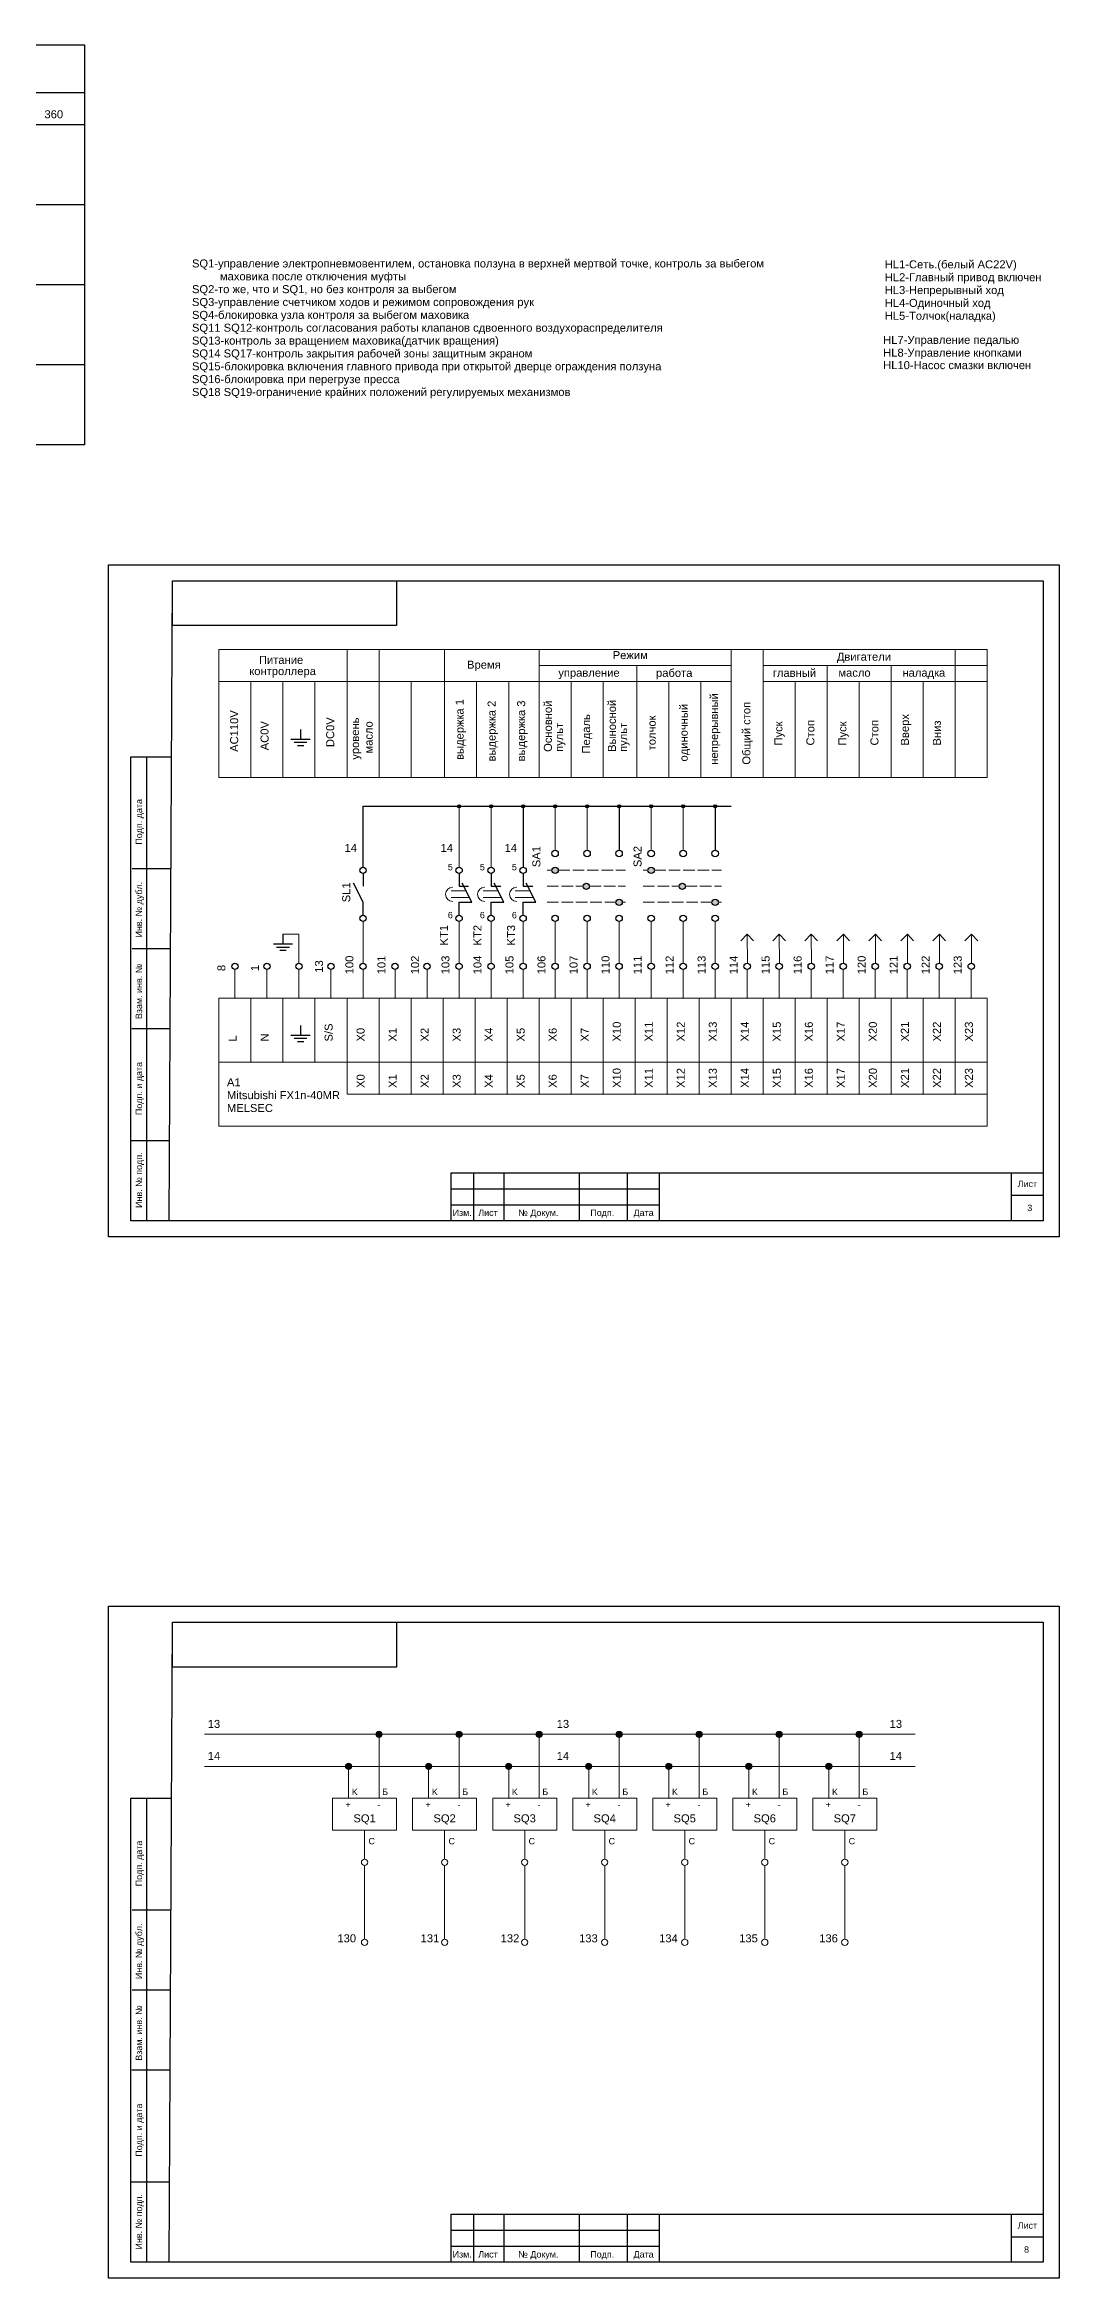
# Model space of a CAD drawing. Header units: millimetres. Extents: x 1674 to 4134, y 2914 to 4124.
# Drawn here: x 2306 to 2623, y 3290 to 3988 of the extents above; entities that cross this region are included whole.
import ezdxf

# ---------------------------------------------------------------- set-up
doc = ezdxf.new("R2010")
doc.units = ezdxf.units.MM
doc.linetypes.add('ACAD_ISO02W100', pattern=[15, 12, -3])
doc.layers.add('Аппаратура', color=7, linetype='Continuous', lineweight=20)
doc.layers.add('Рамки', color=7, linetype='Continuous', lineweight=25)
doc.styles.get("Standard").update_dxf_attribs({"font": 'arial.ttf'})
pattern_1 = [(90, (30, 0), (6, -4e-16), [10, -2]), (90, (32, -2), (6, -4e-16), [6, -1.5, 3, -1.5]), (90, (34, -5), (6, -4e-16), [10, -2])]

msp = doc.modelspace()

# ---------------------------------------------------------------- hatches: boundary and pattern name
h = msp.add_hatch(color=256)
h.dxf.hatch_style = 1
h.paths.add_polyline_path([(2435.5, 3750, 1), (2434.5, 3750, 1)])
h = msp.add_hatch(color=256)
h.dxf.hatch_style = 1
h.paths.add_polyline_path([(2445.5, 3750, 1), (2444.5, 3750, 1)])
h = msp.add_hatch(color=256)
h.dxf.hatch_style = 1
h.paths.add_polyline_path([(2455.5, 3750, 1), (2454.5, 3750, 1)])
h = msp.add_hatch(color=256)
h.dxf.hatch_style = 1
h.paths.add_polyline_path([(2465.5, 3750, 1), (2464.5, 3750, 1)])
h = msp.add_hatch(color=256)
h.dxf.hatch_style = 1
h.paths.add_polyline_path([(2475.5, 3750, 1), (2474.5, 3750, 1)])
h = msp.add_hatch(color=256)
h.dxf.hatch_style = 1
h.paths.add_polyline_path([(2485.5, 3750, 1), (2484.5, 3750, 1)])
h = msp.add_hatch(color=256)
h.dxf.hatch_style = 1
h.paths.add_polyline_path([(2495.5, 3750, 1), (2494.5, 3750, 1)])
h = msp.add_hatch(color=256)
h.dxf.hatch_style = 1
h.paths.add_polyline_path([(2505.5, 3750, 1), (2504.5, 3750, 1)])
h = msp.add_hatch(color=256)
h.dxf.hatch_style = 1
h.paths.add_polyline_path([(2515.5, 3750, 1), (2514.5, 3750, 1)])
at = {"layer": 'Аппаратура'}
h = msp.add_hatch(dxfattribs=at)
h.set_pattern_fill('GOST_WOOD')
h.paths.add_polyline_path([(2464, 3730), (2466, 3730, 1)])
h.paths.add_polyline_path([(2466, 3730), (2464, 3730, 1)])
h.paths.add_polyline_path([(2475.75, 3725), (2473.75, 3725, 1)])
h.paths.add_polyline_path([(2473.75, 3725), (2475.75, 3725, 1)])
h = msp.add_hatch(dxfattribs=at)
h.set_pattern_fill('GOST_WOOD')
h.paths.add_polyline_path([(2466, 3730), (2464, 3730, 1)])
h.paths.add_polyline_path([(2464, 3730), (2466, 3730, 1)])
h.paths.add_polyline_path([(2473.75, 3725), (2475.75, 3725, 1)])
h = msp.add_hatch(dxfattribs=at)
h.set_pattern_fill('GOST_WOOD')
h.paths.add_polyline_path([(2466, 3730, 1), (2464, 3730, 1)])
h.paths.add_polyline_path([(2475.75, 3725, 1), (2473.75, 3725, 1)])
h = msp.add_hatch(color=256, dxfattribs=at)
h.dxf.hatch_style = 1
h.set_gradient(color1=(255, 255, 255), tint=1)
h.paths.add_polyline_path([(2466, 3730, 1), (2464, 3730, 1)])
h.paths.add_polyline_path([(2473.75, 3725, 1), (2475.75, 3725, 1)])
h.paths.add_polyline_path([(2486, 3720, 1), (2484, 3720, 1)])
h = msp.add_hatch(dxfattribs=at)
h.set_pattern_fill('GOST_WOOD')
h.set_pattern_definition(pattern_1)
h.paths.add_polyline_path([(2496, 3730), (2494, 3730, 1)])
h.paths.add_polyline_path([(2494, 3730), (2496, 3730, 1)])
h.paths.add_polyline_path([(2503.75, 3725), (2505.75, 3725, 1)])
h = msp.add_hatch(dxfattribs=at)
h.set_pattern_fill('GOST_WOOD')
h.set_pattern_definition(pattern_1)
h.paths.add_polyline_path([(2494, 3730), (2496, 3730, 1)])
h.paths.add_polyline_path([(2496, 3730), (2494, 3730, 1)])
h.paths.add_polyline_path([(2505.75, 3725), (2503.75, 3725, 1)])
h.paths.add_polyline_path([(2503.75, 3725), (2505.75, 3725, 1)])
h = msp.add_hatch(dxfattribs=at)
h.set_pattern_fill('GOST_WOOD')
h.set_pattern_definition(pattern_1)
h.paths.add_polyline_path([(2496, 3730, 1), (2494, 3730, 1)])
h.paths.add_polyline_path([(2505.75, 3725, 1), (2503.75, 3725, 1)])
h = msp.add_hatch(color=256, dxfattribs=at)
h.dxf.hatch_style = 1
h.set_gradient(color1=(255, 255, 255), tint=1)
h.paths.add_polyline_path([(2496, 3730, 1), (2494, 3730, 1)])
h.paths.add_polyline_path([(2503.75, 3725, 1), (2505.75, 3725, 1)])
h.paths.add_polyline_path([(2516, 3720, 1), (2514, 3720, 1)])
h = msp.add_hatch(color=256, dxfattribs=at)
h.dxf.hatch_style = 1
h.paths.add_polyline_path([(2411, 3460, 1), (2409, 3460, 1)])
h = msp.add_hatch(color=256, dxfattribs=at)
h.dxf.hatch_style = 1
h.paths.add_polyline_path([(2436, 3460, 1), (2434, 3460, 1)])
h = msp.add_hatch(color=256, dxfattribs=at)
h.dxf.hatch_style = 1
h.paths.add_polyline_path([(2461, 3460, 1), (2459, 3460, 1)])
h = msp.add_hatch(color=256, dxfattribs=at)
h.dxf.hatch_style = 1
h.paths.add_polyline_path([(2486, 3460, 1), (2484, 3460, 1)])
h = msp.add_hatch(color=256, dxfattribs=at)
h.dxf.hatch_style = 1
h.paths.add_polyline_path([(2511, 3460, 1), (2509, 3460, 1)])
h = msp.add_hatch(color=256, dxfattribs=at)
h.dxf.hatch_style = 1
h.paths.add_polyline_path([(2536, 3460, 1), (2534, 3460, 1)])
h = msp.add_hatch(color=256, dxfattribs=at)
h.dxf.hatch_style = 1
h.paths.add_polyline_path([(2561, 3460, 1), (2559, 3460, 1)])
h = msp.add_hatch(color=256, dxfattribs=at)
h.dxf.hatch_style = 1
h.paths.add_polyline_path([(2401.5, 3450, 1), (2399.5, 3450, 1)])
h = msp.add_hatch(color=256, dxfattribs=at)
h.dxf.hatch_style = 1
h.paths.add_polyline_path([(2426.5, 3450, 1), (2424.5, 3450, 1)])
h = msp.add_hatch(color=256, dxfattribs=at)
h.dxf.hatch_style = 1
h.paths.add_polyline_path([(2451.5, 3450, 1), (2449.5, 3450, 1)])
h = msp.add_hatch(color=256, dxfattribs=at)
h.dxf.hatch_style = 1
h.paths.add_polyline_path([(2476.5, 3450, 1), (2474.5, 3450, 1)])
h = msp.add_hatch(color=256, dxfattribs=at)
h.dxf.hatch_style = 1
h.paths.add_polyline_path([(2501.5, 3450, 1), (2499.5, 3450, 1)])
h = msp.add_hatch(color=256, dxfattribs=at)
h.dxf.hatch_style = 1
h.paths.add_polyline_path([(2526.5, 3450, 1), (2524.5, 3450, 1)])
h = msp.add_hatch(color=256, dxfattribs=at)
h.dxf.hatch_style = 1
h.paths.add_polyline_path([(2551.5, 3450, 1), (2549.5, 3450, 1)])

# ---------------------------------------------------------------- linework, layer by layer
for p, q in [((2180.5, 3988), (2318, 3988)), ((2205.5, 3988), (2318, 3988)), ((2305.5, 3988), (2318, 3988)), ((2318, 3988), (2318, 3963)), ((2318, 3988), (2318, 3973)), ((2318, 3973), (2193.5, 3973)), ((2318, 3963), (2168.5, 3963)), ((2318, 3963), (2318, 3938)), ((2318, 3938), (2168.5, 3938)), ((2318, 3938), (2318, 3913)), ((2318, 3913), (2168.5, 3913)), ((2318, 3913), (2318, 3888)), ((2318, 3888), (2168.5, 3888)), ((2318, 3888), (2318, 3863)), ((2318, 3863), (2180.5, 3863)), ((2318, 3863), (2305.5, 3863)), ((2382.5, 3771), (2388.5, 3771)), ((2383.5, 3770), (2387.5, 3770)), ((2385.5, 3774), (2385.5, 3771)), ((2384.5, 3769), (2386.5, 3769)), ((2405, 3731), (2405, 3750)), ((2405, 3750), (2520, 3750)), ((2455, 3750.5), (2455, 3731)), ((2485, 3750), (2485, 3736.25)), ((2515, 3750), (2515, 3736.25)), ((2405, 3729), (2405, 3725)), ((2435, 3729), (2435, 3725)), ((2445, 3729), (2445, 3725)), ((2455, 3729), (2455, 3725)), ((2405, 3720), (2402, 3726)), ((2435, 3725), (2438, 3725)), ((2439, 3720), (2436, 3726)), ((2445, 3725), (2448, 3725)), ((2449, 3720), (2446, 3726)), ((2455, 3725), (2458, 3725)), ((2459, 3720), (2456, 3726)), ((2405, 3716), (2405, 3720)), ((2435, 3716), (2435, 3720)), ((2435, 3720), (2439, 3720)), ((2445, 3716), (2445, 3720)), ((2445, 3720), (2449, 3720)), ((2455, 3716), (2455, 3720)), ((2455, 3720), (2459, 3720)), ((2377, 3707), (2383, 3707)), ((2380, 3710), (2380, 3707)), ((2378, 3706), (2382, 3706)), ((2379, 3705), (2381, 3705)), ((2382.5, 3678.5), (2388.5, 3678.5)), ((2385.5, 3681.5), (2385.5, 3678.5)), ((2383.5, 3677.5), (2387.5, 3677.5)), ((2384.5, 3676.5), (2386.5, 3676.5))]:
    msp.add_line(p, q)
for centre, radius in [((2435, 3750), 0.5), ((2445, 3750), 0.5), ((2455, 3750), 0.5), ((2465, 3750), 0.5), ((2475, 3750), 0.5), ((2485, 3750), 0.5), ((2495, 3750), 0.5), ((2505, 3750), 0.5), ((2515, 3750), 0.5), ((2465, 3735.25), 1), ((2475, 3735.25), 1), ((2485, 3735.25), 1), ((2495, 3735.25), 1), ((2505, 3735.25), 1), ((2515, 3735.25), 1), ((2405, 3730), 1), ((2435, 3730), 1), ((2445, 3730), 1), ((2455, 3730), 1), ((2465, 3730), 1), ((2495, 3730), 1), ((2474.75, 3725), 1), ((2485, 3720), 1), ((2504.75, 3725), 1), ((2515, 3720), 1), ((2405, 3715), 1), ((2435, 3715), 1), ((2445, 3715), 1), ((2455, 3715), 1), ((2465, 3715), 1), ((2475, 3715), 1), ((2485, 3715), 1), ((2495, 3715), 1), ((2505, 3715), 1), ((2515, 3715), 1), ((2365, 3700), 1), ((2375, 3700), 1), ((2385, 3700), 1), ((2395, 3700), 1), ((2405, 3700), 1), ((2415, 3700), 1), ((2425, 3700), 1), ((2435, 3700), 1), ((2445, 3700), 1), ((2455, 3700), 1), ((2465, 3700), 1), ((2475, 3700), 1), ((2485, 3700), 1), ((2495, 3700), 1), ((2505, 3700), 1), ((2515, 3700), 1), ((2525, 3700), 1), ((2535, 3700), 1), ((2545, 3700), 1), ((2555, 3700), 1), ((2565, 3700), 1), ((2575, 3700), 1), ((2585, 3700), 1), ((2595, 3700), 1)]:
    msp.add_circle(centre, radius)
for p, q in [((2460, 3799), (2360, 3799)), ((2360, 3759), (2360, 3799)), ((2400, 3799), (2400, 3789)), ((2410, 3759), (2410, 3799)), ((2430.5, 3799), (2430.5, 3789)), ((2460, 3799), (2460, 3789)), ((2600, 3799), (2460, 3799)), ((2460, 3789), (2460, 3799)), ((2520, 3789), (2520, 3799)), ((2530, 3789), (2530, 3799)), ((2590, 3759), (2590, 3799)), ((2600, 3759), (2600, 3799)), ((2460, 3794), (2520, 3794)), ((2490.5, 3794), (2490.5, 3789)), ((2530, 3794), (2600, 3794)), ((2550, 3759), (2550, 3794)), ((2570, 3759), (2570, 3794)), ((2360, 3789), (2460, 3789)), ((2370, 3759), (2370, 3789)), ((2380, 3759), (2380, 3789)), ((2390, 3759), (2390, 3789)), ((2400, 3789), (2400, 3759)), ((2400, 3759), (2400, 3789)), ((2420, 3759), (2420, 3789)), ((2430.5, 3759), (2430.5, 3789)), ((2440.5, 3759), (2440.5, 3789)), ((2450.5, 3759), (2450.5, 3789)), ((2460, 3789), (2520, 3789)), ((2460, 3789), (2460, 3759)), ((2460, 3759), (2460, 3789)), ((2470, 3759), (2470, 3789)), ((2480, 3759), (2480, 3789)), ((2490.5, 3759), (2490.5, 3789)), ((2500.5, 3759), (2500.5, 3789)), ((2510.5, 3759), (2510.5, 3789)), ((2520, 3759), (2520, 3789)), ((2520, 3759), (2520, 3789)), ((2530, 3759), (2530, 3789)), ((2530, 3789), (2600, 3789)), ((2540, 3759), (2540, 3789)), ((2560, 3759), (2560, 3789)), ((2580, 3759), (2580, 3789)), ((2360, 3759), (2460, 3759)), ((2460, 3759), (2600, 3759)), ((2435, 3731), (2435, 3750)), ((2445, 3731), (2445, 3750)), ((2465, 3736.25), (2465, 3750)), ((2475, 3736.25), (2475, 3750)), ((2495, 3736.25), (2495, 3750)), ((2505, 3736.25), (2505, 3750)), ((2437.2, 3723.6), (2432.5, 3723.6)), ((2438.25, 3721.5), (2432.5, 3721.5)), ((2447.2, 3723.6), (2442.5, 3723.6)), ((2448.25, 3721.5), (2442.5, 3721.5)), ((2457.2, 3723.6), (2452.5, 3723.6)), ((2458.25, 3721.5), (2452.5, 3721.5)), ((2405, 3714), (2405, 3701)), ((2435, 3714), (2435, 3701)), ((2445, 3714), (2445, 3701)), ((2455, 3714), (2455, 3701)), ((2465, 3714), (2465, 3701)), ((2475, 3714), (2475, 3701)), ((2485, 3714), (2485, 3701)), ((2495, 3714), (2495, 3701)), ((2505, 3714), (2505, 3701)), ((2515, 3714), (2515, 3701)), ((2385, 3710), (2380, 3710)), ((2385, 3701), (2385, 3710)), ((2525.04, 3710), (2523, 3708)), ((2525.04, 3710), (2525.05, 3700.89)), ((2525.04, 3710), (2527, 3708)), ((2535.04, 3710), (2533, 3708)), ((2535.04, 3710), (2535.05, 3700.89)), ((2535.04, 3710), (2537, 3708)), ((2545.04, 3710), (2543, 3708)), ((2545.04, 3710), (2545.05, 3700.89)), ((2545.04, 3710), (2547, 3708)), ((2555.04, 3710), (2553, 3708)), ((2555.04, 3710), (2555.05, 3700.89)), ((2555.04, 3710), (2557, 3708)), ((2565.04, 3710), (2563, 3708)), ((2565.04, 3710), (2565.05, 3700.89)), ((2565.04, 3710), (2567, 3708)), ((2575.04, 3710), (2573, 3708)), ((2575.04, 3710), (2575.05, 3700.89)), ((2575.04, 3710), (2577, 3708)), ((2585.04, 3710), (2583, 3708)), ((2585.04, 3710), (2585.05, 3700.89)), ((2585.04, 3710), (2587, 3708)), ((2595.04, 3710), (2593, 3708)), ((2595.04, 3710), (2595.05, 3700.89)), ((2595.04, 3710), (2597, 3708)), ((2365, 3690), (2365, 3699)), ((2375, 3690), (2375, 3699)), ((2385, 3690), (2385, 3699)), ((2395, 3690), (2395, 3699)), ((2405, 3690), (2405, 3699)), ((2415, 3690), (2415, 3699)), ((2425, 3690), (2425, 3699)), ((2435, 3690), (2435, 3699)), ((2445, 3690), (2445, 3699)), ((2455, 3690), (2455, 3699)), ((2465, 3690), (2465, 3699)), ((2475, 3690), (2475, 3699)), ((2485, 3690), (2485, 3699)), ((2495, 3690), (2495, 3699)), ((2505, 3690), (2505, 3699)), ((2515, 3690), (2515, 3699)), ((2525, 3690), (2525, 3699)), ((2535, 3690), (2535, 3699)), ((2545, 3690), (2545, 3699)), ((2555, 3690), (2555, 3699)), ((2565, 3690), (2565, 3699)), ((2575, 3690), (2575, 3699)), ((2585, 3690), (2585, 3699)), ((2595, 3690), (2595, 3699)), ((2355.5, 3460), (2577.5, 3460)), ((2410, 3440), (2410, 3459)), ((2435, 3440), (2435, 3459)), ((2460, 3440), (2460, 3459)), ((2485, 3440), (2485, 3459)), ((2510, 3440), (2510, 3459)), ((2535, 3440), (2535, 3459)), ((2560, 3440), (2560, 3459)), ((2355.5, 3449.91), (2577.5, 3449.91)), ((2400.5, 3440), (2400.5, 3450)), ((2425.5, 3440), (2425.5, 3450)), ((2450.5, 3440), (2450.5, 3450)), ((2475.5, 3440), (2475.5, 3450)), ((2500.5, 3440), (2500.5, 3450)), ((2525.5, 3440), (2525.5, 3450)), ((2550.5, 3440), (2550.5, 3450)), ((2405.5, 3430), (2405.5, 3421)), ((2430.5, 3430), (2430.5, 3421)), ((2455.5, 3430), (2455.5, 3421)), ((2480.5, 3430), (2480.5, 3421)), ((2505.5, 3430), (2505.5, 3421)), ((2530.5, 3430), (2530.5, 3421)), ((2555.5, 3430), (2555.5, 3421)), ((2405.5, 3419), (2405.5, 3396)), ((2430.5, 3419), (2430.5, 3396)), ((2455.5, 3419), (2455.5, 3396)), ((2480.5, 3419), (2480.5, 3396)), ((2505.5, 3419), (2505.5, 3396)), ((2530.5, 3419), (2530.5, 3396)), ((2555.5, 3419), (2555.5, 3396))]:
    msp.add_line(p, q, dxfattribs=at)
at = {"layer": 'Аппаратура', "linetype": 'ACAD_ISO02W100', "ltscale": 0.3}
for p, q in [((2462.5, 3730), (2464, 3730)), ((2466, 3730), (2487, 3730)), ((2492.5, 3730), (2494, 3730)), ((2496, 3730), (2517, 3730)), ((2462.5, 3725), (2473.75, 3725)), ((2475.75, 3725), (2487, 3725)), ((2492.5, 3725), (2503.75, 3725)), ((2505.75, 3725), (2517, 3725)), ((2462.5, 3720), (2484, 3720)), ((2486, 3720), (2487, 3720)), ((2492.5, 3720), (2514, 3720)), ((2516, 3720), (2517, 3720))]:
    msp.add_line(p, q, dxfattribs=at)
at = {"layer": 'Аппаратура'}
for points in [[(2360, 3670), (2370, 3670), (2370, 3690), (2360, 3690)], [(2370, 3670), (2380, 3670), (2380, 3690), (2370, 3690)], [(2380, 3670), (2390, 3670), (2390, 3690), (2380, 3690)], [(2390, 3670), (2400, 3670), (2400, 3690), (2390, 3690)], [(2400, 3670), (2410, 3670), (2410, 3690), (2400, 3690)], [(2410, 3670), (2420, 3670), (2420, 3690), (2410, 3690)], [(2420, 3670), (2430, 3670), (2430, 3690), (2420, 3690)], [(2430, 3670), (2440, 3670), (2440, 3690), (2430, 3690)], [(2440, 3670), (2450, 3670), (2450, 3690), (2440, 3690)], [(2450, 3670), (2460, 3670), (2460, 3690), (2450, 3690)], [(2460, 3670), (2470, 3670), (2470, 3690), (2460, 3690)], [(2470, 3670), (2480, 3670), (2480, 3690), (2470, 3690)], [(2480, 3670), (2490, 3670), (2490, 3690), (2480, 3690)], [(2490, 3670), (2500, 3670), (2500, 3690), (2490, 3690)], [(2500, 3670), (2510, 3670), (2510, 3690), (2500, 3690)], [(2510, 3670), (2520, 3670), (2520, 3690), (2510, 3690)], [(2520, 3670), (2530, 3670), (2530, 3690), (2520, 3690)], [(2530, 3670), (2540, 3670), (2540, 3690), (2530, 3690)], [(2540, 3670), (2550, 3670), (2550, 3690), (2540, 3690)], [(2550, 3670), (2560, 3670), (2560, 3690), (2550, 3690)], [(2560, 3670), (2570, 3670), (2570, 3690), (2560, 3690)], [(2570, 3670), (2580, 3670), (2580, 3690), (2570, 3690)], [(2580, 3670), (2590, 3670), (2590, 3690), (2580, 3690)], [(2590, 3670), (2600, 3670), (2600, 3690), (2590, 3690)], [(2360, 3670), (2600, 3670), (2600, 3650), (2360, 3650)], [(2400, 3660), (2410, 3660), (2410, 3670), (2400, 3670)], [(2410, 3660), (2420, 3660), (2420, 3670), (2410, 3670)], [(2420, 3660), (2430, 3660), (2430, 3670), (2420, 3670)], [(2430, 3660), (2440, 3660), (2440, 3670), (2430, 3670)], [(2440, 3660), (2450, 3660), (2450, 3670), (2440, 3670)], [(2450, 3660), (2460, 3660), (2460, 3670), (2450, 3670)], [(2460, 3660), (2470, 3660), (2470, 3670), (2460, 3670)], [(2470, 3660), (2480, 3660), (2480, 3670), (2470, 3670)], [(2480, 3660), (2490, 3660), (2490, 3670), (2480, 3670)], [(2490, 3660), (2500, 3660), (2500, 3670), (2490, 3670)], [(2500, 3660), (2510, 3660), (2510, 3670), (2500, 3670)], [(2510, 3660), (2520, 3660), (2520, 3670), (2510, 3670)], [(2520, 3660), (2530, 3660), (2530, 3670), (2520, 3670)], [(2530, 3660), (2540, 3660), (2540, 3670), (2530, 3670)], [(2540, 3660), (2550, 3660), (2550, 3670), (2540, 3670)], [(2550, 3660), (2560, 3660), (2560, 3670), (2550, 3670)], [(2560, 3660), (2570, 3660), (2570, 3670), (2560, 3670)], [(2570, 3660), (2580, 3660), (2580, 3670), (2570, 3670)], [(2580, 3660), (2590, 3660), (2590, 3670), (2580, 3670)], [(2590, 3660), (2600, 3660), (2600, 3670), (2590, 3670)], [(2395.5, 3440), (2415.5, 3440), (2415.5, 3430), (2395.5, 3430)], [(2420.5, 3440), (2440.5, 3440), (2440.5, 3430), (2420.5, 3430)], [(2445.5, 3440), (2465.5, 3440), (2465.5, 3430), (2445.5, 3430)], [(2470.5, 3440), (2490.5, 3440), (2490.5, 3430), (2470.5, 3430)], [(2495.5, 3440), (2515.5, 3440), (2515.5, 3430), (2495.5, 3430)], [(2520.5, 3440), (2540.5, 3440), (2540.5, 3430), (2520.5, 3430)], [(2545.5, 3440), (2565.5, 3440), (2565.5, 3430), (2545.5, 3430)]]:
    msp.add_lwpolyline(points, close=True, dxfattribs=at)
for centre in [(2410, 3460), (2435, 3460), (2460, 3460), (2485, 3460), (2510, 3460), (2535, 3460), (2560, 3460), (2400.5, 3450), (2425.5, 3450), (2450.5, 3450), (2475.5, 3450), (2500.5, 3450), (2525.5, 3450), (2550.5, 3450), (2405.5, 3420), (2430.5, 3420), (2455.5, 3420), (2480.5, 3420), (2505.5, 3420), (2530.5, 3420), (2555.5, 3420), (2405.5, 3395), (2430.5, 3395), (2455.5, 3395), (2480.5, 3395), (2505.5, 3395), (2530.5, 3395), (2555.5, 3395)]:
    msp.add_circle(centre, 1, dxfattribs=at)
for centre in [(2433.02, 3722.5), (2443.02, 3722.5), (2453.02, 3722.5)]:
    msp.add_arc(centre, 2.23, 90, 270, dxfattribs=at)
at = {"layer": 'Рамки'}
for p, q in [((2344.5, 3620.5), (2345.5, 3820.5)), ((2345.5, 3820.5), (2617.5, 3820.5)), ((2617.5, 3820.5), (2617.5, 3620.5)), ((2332.5, 3765.5), (2345.22, 3765.5)), ((2332.5, 3620.5), (2332.5, 3765.5)), ((2337.5, 3620.5), (2337.5, 3765.5)), ((2344.92, 3730.5), (2332.92, 3730.5)), ((2344.92, 3705.5), (2332.92, 3705.5)), ((2344.8, 3680.5), (2332.8, 3680.5)), ((2344.62, 3645.5), (2332.62, 3645.5)), ((2344.62, 3645.5), (2332.62, 3645.5)), ((2344.62, 3645.5), (2332.62, 3645.5)), ((2432.5, 3630.5), (2497.5, 3630.5)), ((2439.5, 3635.5), (2439.5, 3620.5)), ((2449, 3635.5), (2449, 3620.5)), ((2472.5, 3635.5), (2472.5, 3620.5)), ((2487.5, 3635.5), (2487.5, 3620.5)), ((2607.5, 3635.5), (2607.5, 3620.5)), ((2432.5, 3625.5), (2497.5, 3625.5)), ((2607.5, 3628.5), (2617.5, 3628.5)), ((2344.5, 3620.5), (2332.5, 3620.5)), ((2617.5, 3620.5), (2344.5, 3620.5)), ((2344.5, 3295), (2345.5, 3495)), ((2345.5, 3495), (2617.5, 3495)), ((2617.5, 3495), (2617.5, 3295)), ((2332.5, 3440), (2345.22, 3440)), ((2332.5, 3295), (2332.5, 3440)), ((2337.5, 3295), (2337.5, 3440)), ((2344.92, 3405), (2332.92, 3405)), ((2344.92, 3380), (2332.92, 3380)), ((2344.8, 3355), (2332.8, 3355)), ((2344.62, 3320), (2332.62, 3320)), ((2344.62, 3320), (2332.62, 3320)), ((2344.62, 3320), (2332.62, 3320)), ((2439.5, 3310), (2439.5, 3295)), ((2449, 3310), (2449, 3295)), ((2472.5, 3310), (2472.5, 3295)), ((2487.5, 3310), (2487.5, 3295)), ((2607.5, 3310), (2607.5, 3295)), ((2432.5, 3305), (2497.5, 3305)), ((2607.5, 3303), (2617.5, 3303)), ((2344.5, 3295), (2332.5, 3295)), ((2617.5, 3295), (2344.5, 3295)), ((2432.5, 3300), (2497.5, 3300))]:
    msp.add_line(p, q, dxfattribs=at)
for points in [[(2325.5, 3825.5), (2622.5, 3825.5), (2622.5, 3615.5), (2325.5, 3615.5)], [(2345.5, 3820.5), (2415.5, 3820.5), (2415.5, 3806.5), (2345.5, 3806.5)], [(2432.5, 3620.5), (2432.5, 3635.5), (2617.5, 3635.5), (2617.5, 3620.5)], [(2432.5, 3635.5), (2497.5, 3635.5), (2497.5, 3620.5), (2432.5, 3620.5)], [(2325.5, 3500), (2622.5, 3500), (2622.5, 3290), (2325.5, 3290)], [(2345.5, 3495), (2415.5, 3495), (2415.5, 3481), (2345.5, 3481)], [(2432.5, 3295), (2432.5, 3310), (2617.5, 3310), (2617.5, 3295)], [(2432.5, 3310), (2497.5, 3310), (2497.5, 3295), (2432.5, 3295)]]:
    msp.add_lwpolyline(points, close=True, dxfattribs=at)

# ---------------------------------------------------------------- texts
for s, height, p in [('360', 2.5, (2305.5, 3965)), ('SQ1-управление электропневмовентилем, остановка ползуна в верхней мертвой точке, контроль за выбегом', 2.5, (2351.57, 3918.38)), ('         маховика после отключения муфты', 2.5, (2351.57, 3914.36)), ('HL1-Сеть.(белый AC22V)', 2.5, (2567.98, 3918.1)), ('HL2-Главный привод включен', 2.5, (2567.98, 3914.08)), ('SQ2-то же, что и SQ1, но без контроля за выбегом', 2.5, (2351.57, 3910.35)), ('SQ3-управление счетчиком ходов и режимом сопровождения рук', 2.5, (2351.57, 3906.33)), ('HL3-Непрерывный ход', 2.5, (2567.98, 3910.07)), ('SQ4-блокировка узла контроля за выбегом маховика', 2.5, (2351.57, 3902.31)), ('HL4-Одиночный ход', 2.5, (2567.98, 3906.05)), ('HL5-Толчок(наладка)', 2.5, (2567.98, 3902.04)), ('SQ11 SQ12-контроль согласования работы клапанов сдвоенного воздухораспределителя', 2.5, (2351.57, 3898.3)), ('SQ13-контроль за вращением маховика(датчик вращения)', 2.5, (2351.57, 3894.28)), ('HL7-Управление педалью', 2.5, (2567.48, 3894.5)), ('SQ14 SQ17-контроль закрытия рабочей зоны защитным экраном', 2.5, (2351.57, 3890.27)), ('SQ15-блокировка включения главного привода при открытой дверце ограждения ползуна', 2.5, (2351.57, 3886.25)), ('HL8-Управление кнопками', 2.5, (2567.48, 3890.49)), ('HL10-Насос смазки включен', 2.5, (2567.48, 3886.6)), ('SQ16-блокировка при перегрузе пресса', 2.5, (2351.57, 3882.23)), ('SQ18 SQ19-ограничение крайних положений регулируемых механизмов', 2.5, (2351.57, 3878.22)), ('Режим', 2.5, (2483, 3796)), ('Двигатели', 2.5, (2553, 3795.5)), ('контроллера', 2.5, (2369.5, 3791)), ('Питание', 2.5, (2372.5, 3794.5)), ('Время', 2.5, (2437.5, 3793)), ('управление', 2.5, (2466, 3790.5)), ('работа', 2.5, (2496.53, 3790.44)), ('главный', 2.5, (2533.03, 3790.44)), ('масло', 2.5, (2553.5, 3790.5)), ('наладка', 2.5, (2573.5, 3790.5)), ('14', 2.5, (2399.25, 3735.75)), ('14', 2.5, (2429.25, 3735.75)), ('14', 2.5, (2449.25, 3735.75)), ('5', 2, (2431.5, 3730)), ('5', 2, (2441.5, 3730)), ('5', 2, (2451.5, 3730)), ('6', 2, (2431.5, 3715)), ('6', 2, (2441.5, 3715)), ('6', 2, (2451.5, 3715)), ('A1', 2.5, (2362.5, 3662.5)), ('Mitsubishi FX1n-40MR', 2.5, (2362.5, 3658.48)), ('MELSEC', 2.5, (2362.5, 3654.47)), ('13', 2.5, (2356.5, 3462)), ('13', 2.5, (2465.5, 3462)), ('13', 2.5, (2569.5, 3462)), ('14', 2.5, (2356.5, 3452)), ('14', 2.5, (2465.5, 3452)), ('14', 2.5, (2569.5, 3452)), ('130', 2.5, (2397, 3395)), ('131', 2.5, (2423, 3395)), ('132', 2.5, (2448, 3395)), ('133', 2.5, (2472.5, 3395)), ('134', 2.5, (2497.5, 3395)), ('135', 2.5, (2522.5, 3395)), ('136', 2.5, (2547.5, 3395))]:
    msp.add_text(s, height=height).set_placement(p)
for s, p in [('выдержка 1', (2436.41, 3764.5)), ('непрерывный', (2515.91, 3763)), ('AC110V', (2366, 3767)), ('AC0V', (2375.5, 3767.5)), ('DC0V', (2396, 3768.5)), ('уровень', (2403.75, 3764.56)), ('масло', (2408, 3766.5)), ('выдержка 2', (2446.41, 3764)), ('выдержка 3', (2455.64, 3764.04)), ('Основной', (2464, 3767)), ('Педаль', (2475.91, 3766.5)), ('Выносной', (2484, 3767)), ('толчок', (2496.41, 3767.5)), ('одиночный', (2506.41, 3764)), ('Общий стоп', (2526, 3763)), ('Пуск', (2536, 3769)), ('Стоп', (2546, 3769)), ('Пуск', (2556, 3769)), ('Стоп', (2566, 3769)), ('Вверх', (2575.5, 3769)), ('Вниз', (2585.5, 3769)), ('пульт', (2467.5, 3767)), ('пульт', (2487.5, 3767)), ('SA1', (2460.41, 3730.97)), ('SA2', (2492, 3731)), ('SL1', (2401, 3720)), ('KT1', (2431.5, 3706.5)), ('KT2', (2442, 3706.5)), ('KT3', (2452.5, 3706.5)), ('8', (2362, 3698.5)), ('1', (2372.5, 3698.5)), ('13', (2392.5, 3698)), ('100', (2402, 3697.5)), ('101', (2412, 3697.5)), ('102', (2422.5, 3697.5)), ('103', (2432, 3697.5)), ('104', (2442, 3697.5)), ('105', (2452, 3697.5)), ('106', (2462, 3697.5)), ('107', (2472, 3697.5)), ('110', (2482, 3697.5)), ('111', (2492, 3697.5)), ('112', (2502, 3697.5)), ('113', (2512, 3697.5)), ('114', (2522, 3697.5)), ('115', (2532, 3697.5)), ('116', (2542, 3697.5)), ('117', (2552, 3697.5)), ('120', (2562, 3697.5)), ('121', (2572, 3697.5)), ('122', (2582, 3697.5)), ('123', (2592, 3697.5)), ('N', (2375.5, 3676.5)), ('S/S', (2395.5, 3676.5)), ('X0', (2405.5, 3676.5)), ('X1', (2415.5, 3676.5)), ('X2', (2425.5, 3676.5)), ('X3', (2435.5, 3676.5)), ('X4', (2445.5, 3676.5)), ('X5', (2455.5, 3676.5)), ('X6', (2465.5, 3676.5)), ('X7', (2475.5, 3676.5)), ('X10', (2485.5, 3676.5)), ('X11', (2495.5, 3676.5)), ('X12', (2505.5, 3676.5)), ('X13', (2515.5, 3676.5)), ('X14', (2525.5, 3676.5)), ('X15', (2535.5, 3676.5)), ('X16', (2545.5, 3676.5)), ('X17', (2555.5, 3676.5)), ('X20', (2565.5, 3676.5)), ('X21', (2575.5, 3676.5)), ('X22', (2585.5, 3676.5)), ('X23', (2595.5, 3676.5)), ('L', (2365.5, 3676.5)), ('X0', (2405.5, 3662)), ('X1', (2415.5, 3662)), ('X2', (2425.5, 3662)), ('X3', (2435.5, 3662)), ('X4', (2445.5, 3662)), ('X5', (2455.5, 3662)), ('X6', (2465.5, 3662)), ('X7', (2475.5, 3662)), ('X10', (2485.5, 3662)), ('X11', (2495.5, 3662)), ('X12', (2505.5, 3662)), ('X13', (2515.5, 3662)), ('X14', (2525.5, 3662)), ('X15', (2535.5, 3662)), ('X16', (2545.5, 3662)), ('X17', (2555.5, 3662)), ('X20', (2565.5, 3662)), ('X21', (2575.5, 3662)), ('X22', (2585.5, 3662)), ('X23', (2595.5, 3662))]:
    msp.add_text(s, height=2.5, rotation=90).set_placement(p)
at = {"layer": 'Аппаратура'}
for s, height, p in [('K', 2, (2401.5, 3441)), ('Б', 2, (2411, 3441)), ('K', 2, (2426.5, 3441)), ('Б', 2, (2436, 3441)), ('K', 2, (2451.5, 3441)), ('Б', 2, (2461, 3441)), ('K', 2, (2476.5, 3441)), ('Б', 2, (2486, 3441)), ('K', 2, (2501.5, 3441)), ('Б', 2, (2511, 3441)), ('K', 2, (2526.5, 3441)), ('Б', 2, (2536, 3441)), ('K', 2, (2551.5, 3441)), ('Б', 2, (2561, 3441)), ('+', 2, (2399.5, 3437)), ('SQ1', 2.5, (2402, 3432.5)), ('-', 2, (2409.5, 3437)), ('+', 2, (2424.5, 3437)), ('SQ2', 2.5, (2427, 3432.5)), ('-', 2, (2434.5, 3437)), ('+', 2, (2449.5, 3437)), ('SQ3', 2.5, (2452, 3432.5)), ('-', 2, (2459.5, 3437)), ('+', 2, (2474.5, 3437)), ('SQ4', 2.5, (2477, 3432.5)), ('-', 2, (2484.5, 3437)), ('+', 2, (2499.5, 3437)), ('SQ5', 2.5, (2502, 3432.5)), ('-', 2, (2509.5, 3437)), ('+', 2, (2524.5, 3437)), ('SQ6', 2.5, (2527, 3432.5)), ('-', 2, (2534.5, 3437)), ('+', 2, (2549.5, 3437)), ('SQ7', 2.5, (2552, 3432.5)), ('-', 2, (2559.5, 3437)), ('C', 2, (2406.71, 3425.62)), ('C', 2, (2431.71, 3425.62)), ('C', 2, (2456.71, 3425.62)), ('C', 2, (2481.71, 3425.62)), ('C', 2, (2506.71, 3425.62)), ('C', 2, (2531.71, 3425.62)), ('C', 2, (2556.71, 3425.62))]:
    msp.add_text(s, height=height, dxfattribs=at).set_placement(p)
at = {"layer": 'Рамки'}
for s, p in [('Подп. дата', (2336, 3738)), ('Инв. № дубл.', (2336, 3709)), ('Взам. инв. №', (2336, 3683.5)), ('Подп. и дата', (2336, 3653.5)), ('Инв. № подп.', (2336, 3624.5)), ('Подп. дата', (2336, 3412.5)), ('Инв. № дубл.', (2336, 3383.5)), ('Взам. инв. №', (2336, 3358)), ('Подп. и дата', (2336, 3328)), ('Инв. № подп.', (2336, 3299))]:
    msp.add_text(s, height=2, rotation=90, dxfattribs=at).set_placement(p)
for s, p in [('Лист', (2609.5, 3631)), ('Изм.', (2433, 3622)), ('Лист', (2441, 3622)), ('№ Докум.', (2453.5, 3622)), ('Подп.', (2476, 3622)), ('Дата', (2489.5, 3622)), ('3', (2612.5, 3623.5)), ('Лист', (2609.5, 3305.5)), ('Изм.', (2433, 3296.5)), ('Лист', (2441, 3296.5)), ('№ Докум.', (2453.5, 3296.5)), ('Подп.', (2476, 3296.5)), ('Дата', (2489.5, 3296.5)), ('8', (2611.5, 3298))]:
    msp.add_text(s, height=2, dxfattribs=at).set_placement(p)

doc.saveas('drawing.dxf')
